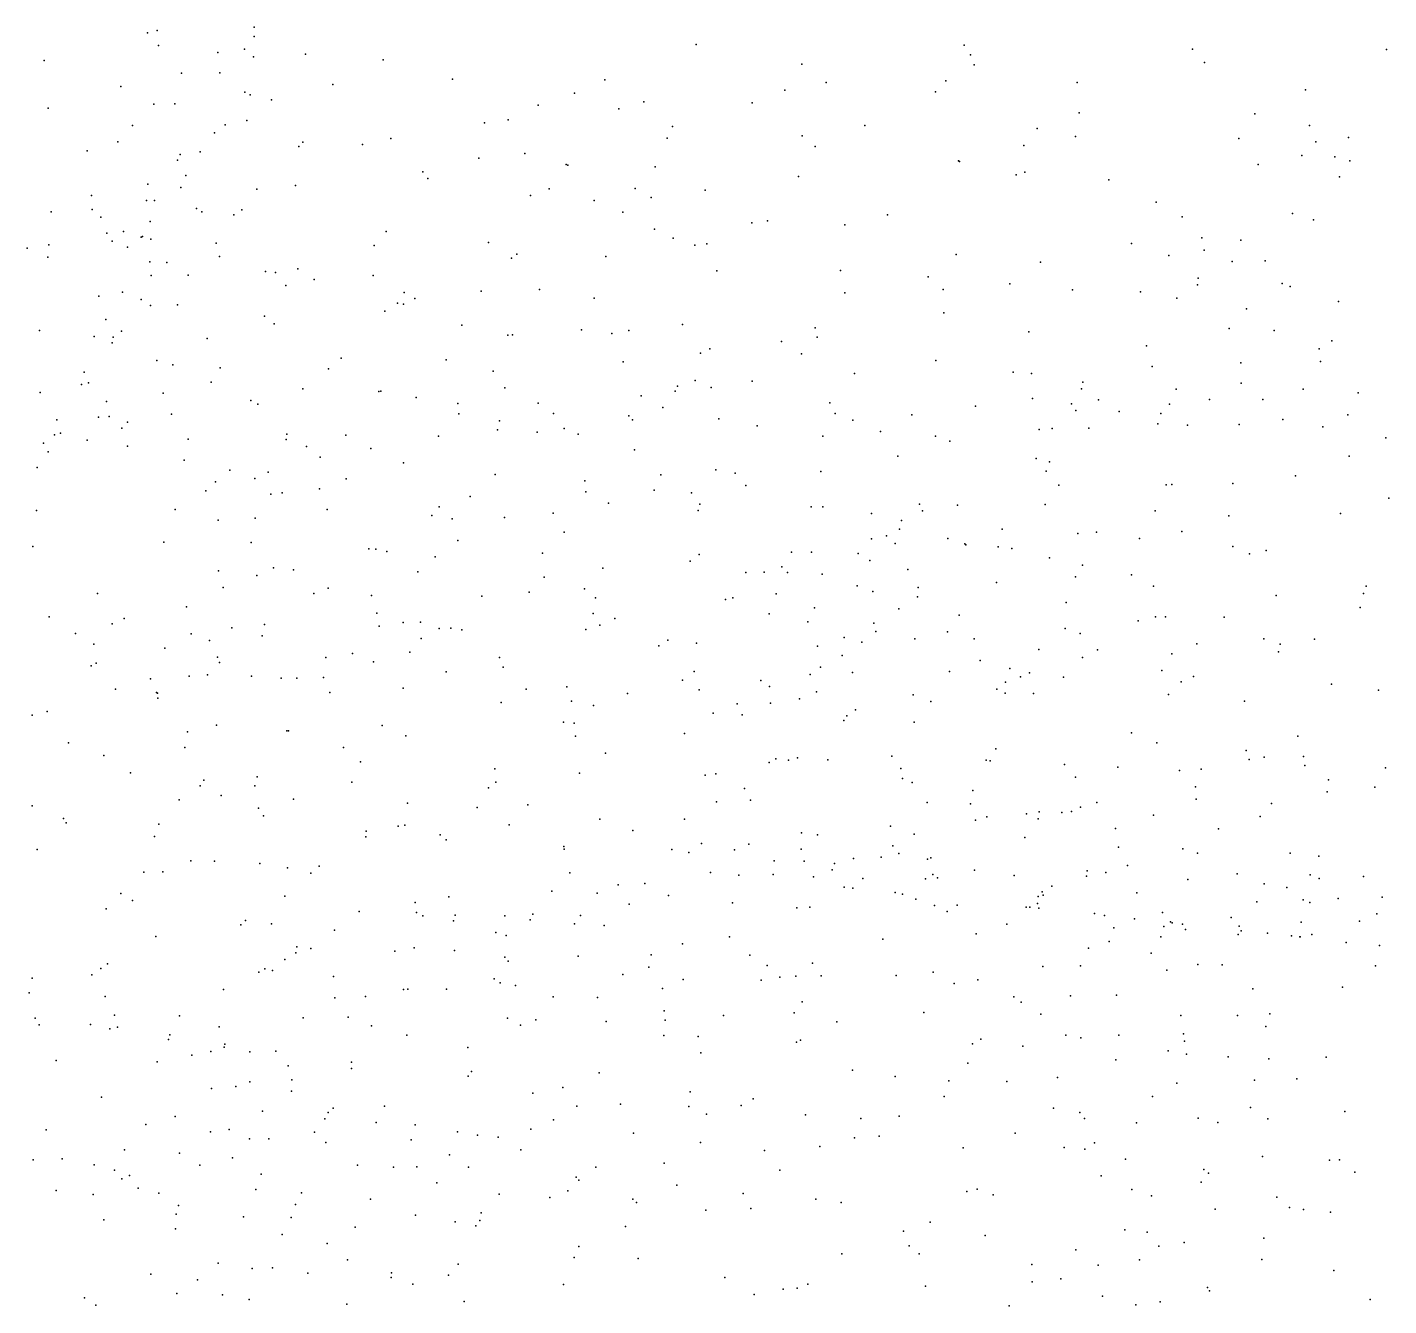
# Model space of a CAD drawing. Header units: metres. Extents: x -23.9 to 23.9, y -27.4 to 27.4.
# Drawn here: x -0.89 to 0.486, y -3.898 to -2.605 of the extents above; entities that cross this region are included whole.
import ezdxf

# ---------------------------------------------------------------- set-up
doc = ezdxf.new("R2010")
doc.units = ezdxf.units.M

msp = doc.modelspace()

# ---------------------------------------------------------------- linework, layer by layer
for p in [(-0.7687, -2.6108, 24.2196), (-0.759, -2.6083, 26.0536), (-0.661, -2.6051, 5.4094), (-0.6609, -2.6145, 5.5288), (-0.7577, -2.6236, -0.9219), (-0.6708, -2.6272, -12.8413), (-0.214, -2.6226, -13.3931), (0.0571, -2.6231, -2.8904), (0.2879, -2.6274, -13.964), (0.484, -2.6275, 12.4177), (-0.8731, -2.6388, -6.6291), (-0.6975, -2.6305, 25.9181), (-0.6617, -2.635, 21.2172), (-0.609, -2.6322, 9.201), (-0.5304, -2.638, -1.6915), (-0.1071, -2.6426, -2.494), (0.0632, -2.6331, -3.6574), (0.2998, -2.6406, -6.9058), (-0.7344, -2.6517, 6.2608), (-0.6957, -2.6513, 5.0007), (0.067, -2.6432, -13.8122), (-0.7958, -2.665, -0.6167), (-0.5814, -2.6629, 24.2659), (-0.4603, -2.6577, -1.8842), (-0.3063, -2.6582, 24.8626), (-0.1243, -2.6687, 0.2631), (-0.0827, -2.661, -4.2777), (0.0278, -2.6704, -4.0415), (0.0384, -2.6593, -3.9271), (0.1711, -2.6609, -3.1534), (0.4021, -2.6685, -7.0461), (-0.7623, -2.683, -0.816), (-0.7412, -2.6827, 20.8702), (-0.6703, -2.6706, 5.9492), (-0.665, -2.6734, 6.1345), (-0.6434, -2.6786, -6.7135), (-0.3737, -2.6839, 25.2181), (-0.3371, -2.6718, 25.03), (-0.2669, -2.6804, 24.6291), (-0.1573, -2.6814, -4.3603), (-0.8693, -2.6868, 6.4952), (-0.2922, -2.6876, -4.3876), (0.1731, -2.6918, -3.5427), (0.3508, -2.6926, -1.2608), (-0.784, -2.7045, -6.7067), (-0.7009, -2.7117, 5.5943), (-0.6902, -2.7037, 5.7968), (-0.6683, -2.6994, -4.3849), (-0.4279, -2.7018, 24.306), (-0.404, -2.6988, 25.3865), (-0.238, -2.7055, -6.7116), (-0.0435, -2.7043, -2.6256), (0.1306, -2.7076, -3.8251), (0.4062, -2.7045, 12.1952), (-0.7988, -2.7211, -4.4065), (-0.6116, -2.7213, 25.7883), (-0.5514, -2.7238, -4.4217), (-0.5226, -2.7176, -6.7741), (-0.2433, -2.7171, -2.3169), (-0.107, -2.7148, -6.6832), (0.1171, -2.7245, -3.9874), (0.1695, -2.7156, -3.705), (0.3345, -2.7177, -13.8618), (0.4124, -2.7211, 11.9452), (0.4454, -2.7166, 12.7977), (-0.8298, -2.7299, 26.1078), (-0.7356, -2.7336, 4.887), (-0.7153, -2.7309, 5.4225), (-0.6156, -2.7258, -1.4854), (-0.4339, -2.7376, 25.5767), (-0.3872, -2.7327, -2.0987), (-0.0936, -2.7257, 8.8703), (0.3984, -2.7347, 12.6696), (0.4318, -2.736, 11.5676), (-0.7383, -2.7396, 9.4297), (-0.4902, -2.7512, -1.8277), (-0.3456, -2.744, -13.0077), (-0.3437, -2.7446, -6.7666), (-0.2555, -2.7461, 24.4545), (0.0512, -2.7402, -2.8429), (0.0523, -2.7409, -4.1628), (0.1184, -2.7517, -3.0008), (0.3543, -2.7439, 12.4989), (0.4469, -2.74, -7.1268), (-0.7684, -2.7636, 24.1302), (-0.7301, -2.7551, 6.3319), (-0.6191, -2.7651, 21.5044), (-0.4854, -2.7579, -12.7552), (-0.1105, -2.756, -13.384), (0.1096, -2.7543, -6.6706), (0.2032, -2.7594, -3.2022), (0.4363, -2.7562, 11.295), (-0.8253, -2.7751, 20.51), (-0.7698, -2.7804, -28.6811), (-0.7616, -2.7804, -0.7178), (-0.7351, -2.767, 5.3091), (-0.6583, -2.7687, -12.6942), (-0.3814, -2.7752, -12.9053), (-0.3627, -2.7686, -4.4882), (-0.3172, -2.7801, -2.2235), (-0.2758, -2.7681, 0.763), (-0.2595, -2.7773, 24.9788), (-0.205, -2.7698, 24.7268), (-0.8661, -2.7916, 3.618), (-0.8246, -2.7894, -6.7739), (-0.7192, -2.7883, -1.0968), (-0.7138, -2.7918, 6.2108), (-0.6733, -2.7898, -1.347), (-0.2882, -2.7922, 25.141), (0.2511, -2.7818, -3.759), (0.3888, -2.7935, 13.003), (-0.816, -2.797, 3.7251), (-0.7659, -2.8015, 3.8549), (-0.6814, -2.7947, -6.8091), (-0.1577, -2.8027, -13.2415), (-0.1418, -2.8007, -2.4666), (-0.0638, -2.8049, -6.7341), (-0.0205, -2.7946, -13.4589), (0.2772, -2.7967, -13.7291), (0.4101, -2.7999, 11.0945), (-0.8097, -2.8134, 4.0478), (-0.8045, -2.8215, 3.2677), (-0.7929, -2.8115, 3.5275), (-0.7751, -2.8174, 4.8024), (-0.7737, -2.8168, 25.9765), (-0.7652, -2.8195, 5.1053), (-0.5273, -2.8116, 25.7296), (-0.2562, -2.8094, -6.7883), (-0.2372, -2.8183, -4.5061), (0.2971, -2.8181, 12.1194), (0.3367, -2.8203, -3.5053), (-0.8903, -2.8283, 4.7281), (-0.8685, -2.8251, -12.7192), (-0.7889, -2.8275, -4.5435), (-0.6994, -2.8235, -1.24), (-0.5396, -2.8256, -1.7142), (-0.4239, -2.8226, -2.0232), (-0.3952, -2.8345, -12.8014), (-0.2152, -2.8255, -2.3692), (-0.2032, -2.8242, -13.1362), (0.0489, -2.8348, -6.7249), (0.2262, -2.8238, -3.9972), (0.2995, -2.8305, -3.8496), (-0.8696, -2.8375, 4.2275), (-0.7663, -2.8423, -0.6077), (-0.7491, -2.8428, 5.8423), (-0.6959, -2.8369, 3.4271), (-0.4007, -2.8387, -4.5762), (-0.3055, -2.8369, 25.3118), (0.1341, -2.8426, -4.14), (0.264, -2.836, 12.2816), (0.3278, -2.8419, 11.5214), (0.3613, -2.8414, -7.019), (-0.7649, -2.8562, 5.5621), (-0.7277, -2.8559, -0.9464), (-0.6494, -2.8521, -4.5817), (-0.6393, -2.8532, 24.1288), (-0.6168, -2.8494, 3.5168), (-0.6001, -2.8602, 3.368), (-0.5406, -2.8562, -12.5522), (-0.193, -2.8514, 24.2241), (-0.0681, -2.851, -13.3118), (0.0205, -2.8574, -2.7356), (0.2935, -2.8588, 11.7068), (-0.7941, -2.8728, 4.9446), (-0.6289, -2.8661, -1.4851), (-0.5093, -2.8734, -4.6156), (-0.4314, -2.8719, 25.644), (-0.3725, -2.8703, 24.0884), (-0.0636, -2.8736, -2.5829), (0.0356, -2.8704, -4.2995), (0.1031, -2.8644, -13.4669), (0.1663, -2.8706, -3.0819), (0.2351, -2.8727, 12.7164), (0.2927, -2.8654, -3.3867), (0.3785, -2.864, -13.6823), (0.3866, -2.8673, 13.3014), (-0.818, -2.8771, 22.3742), (-0.7751, -2.8803, 5.9459), (-0.7656, -2.8864, 3.0584), (-0.7385, -2.8858, -0.8157), (-0.5159, -2.8839, 1.5403), (-0.5098, -2.8852, 3.2472), (-0.4985, -2.8792, -6.9009), (-0.3173, -2.879, -6.8527), (0.2719, -2.879, 12.9499), (0.3423, -2.8898, 11.1969), (0.4354, -2.8825, 10.7634), (-0.8107, -2.9005, -0.3815), (-0.6505, -2.8971, 3.0232), (-0.5286, -2.8921, 9.4059), (0.0364, -2.8939, -13.3465), (-0.8778, -2.9116, 26.1067), (-0.8226, -2.9179, 9.7644), (-0.7949, -2.9122, -12.6146), (-0.6407, -2.9051, 21.8081), (-0.4509, -2.9062, 3.0704), (-0.4043, -2.9163, -2.0995), (-0.3996, -2.9159, -12.6831), (-0.33, -2.911, -4.6293), (-0.2992, -2.9146, 25.4361), (-0.2822, -2.9116, -2.2883), (-0.2277, -2.9055, -12.9845), (-0.0937, -2.909, 24.5786), (0.1222, -2.9129, -28.914), (0.3247, -2.9095, 13.4246), (0.3703, -2.9117, 10.9191), (-0.8043, -2.9241, 5.7418), (-0.8033, -2.9183, 5.2433), (-0.7084, -2.9197, -4.6656), (-0.2002, -2.9302, -2.403), (-0.1279, -2.9229, 24.3728), (-0.0917, -2.9183, -6.82), (0.2412, -2.9272, -6.8729), (0.416, -2.9302, -7.1147), (0.4288, -2.922, -3.6974), (-0.7594, -2.942, -6.924), (-0.5728, -2.9397, 3.7686), (-0.4669, -2.9412, -12.536), (-0.2877, -2.9434, 23.99), (-0.2098, -2.9347, 25.1592), (-0.1076, -2.9353, -4.5055), (0.0284, -2.9419, -0.1399), (0.3367, -2.9444, -3.4698), (0.4173, -2.9431, 9.3928), (-0.8326, -2.9537, 5.8588), (-0.7432, -2.9463, -0.7075), (-0.6953, -2.9495, 2.8905), (-0.5856, -2.9505, -4.7109), (-0.4193, -2.9529, 3.4516), (-0.0541, -2.9551, -13.1462), (0.1064, -2.9539, -17.8054), (0.1249, -2.9551, -6.788), (0.247, -2.948, 11.8199), (-0.8355, -2.9664, 5.6355), (-0.8284, -2.9646, 5.1024), (-0.7042, -2.964, 4.1096), (-0.6117, -2.9708, -6.9811), (-0.5347, -2.9732, -12.4328), (-0.5328, -2.9729, 23.9241), (-0.4075, -2.9695, 2.8194), (-0.2354, -2.9731, 25.3218), (-0.2329, -2.9681, 3.0651), (-0.2149, -2.9621, -4.5921), (-0.1988, -2.9694, 2.8714), (-0.1573, -2.9629, 25.0276), (0.1755, -2.9707, -13.3586), (0.1768, -2.9639, 13.006), (0.2713, -2.971, -4.0648), (0.3369, -2.9648, 11.0372), (0.3998, -2.9711, 13.6455), (-0.8773, -2.9742, 2.8388), (-0.8101, -2.9833, 23.9303), (-0.7528, -2.975, -0.5891), (-0.6641, -2.9823, 20.8867), (-0.657, -2.9863, -12.4766), (-0.4971, -2.9795, -1.867), (-0.4548, -2.9855, -4.7601), (-0.3739, -2.9852, 1.1404), (-0.2697, -2.9776, -12.816), (-0.0789, -2.9848, 24.2342), (0.126, -2.9803, 12.8454), (0.1656, -2.9857, -3.0473), (0.1928, -2.9817, 12.1731), (0.2646, -2.9862, -13.4245), (0.305, -2.9814, -6.9661), (0.3588, -2.9815, -3.954), (0.4553, -2.9748, -13.5655), (-0.8182, -2.9993, -0.2806), (-0.8073, -2.9986, -12.5463), (-0.7443, -2.9962, 2.7729), (-0.4539, -2.9958, 25.7071), (-0.3582, -2.9957, 25.6003), (-0.2822, -2.9981, -28.7296), (-0.2476, -2.9894, -6.9106), (-0.0734, -2.9957, 24.0941), (0.004, -2.9968, -2.6911), (0.0685, -2.9883, 9.169), (0.1697, -2.9926, 13.1554), (0.2136, -2.9936, 11.9687), (0.2556, -2.9957, 13.6266), (0.4448, -2.997, -1.2616), (-0.8605, -3.002, 5.5092), (-0.7947, -3.0104, -4.7778), (-0.7889, -3.0044, 4.3709), (-0.4149, -3.0122, 3.5593), (-0.413, -3.003, -6.9639), (-0.3747, -3.0143, -12.5904), (-0.3474, -3.0109, 2.7083), (-0.2785, -3.002, 0.8533), (-0.191, -3.0009, -12.9157), (-0.1523, -3.0081, 23.9869), (-0.0555, -3.0023, 24.7067), (-0.0276, -3.0139, -6.8692), (0.1328, -3.0116, 12.4742), (0.1458, -3.0107, -4.2718), (0.1828, -3.0104, 13.3401), (0.2527, -3.0062, 11.613), (0.2827, -3.0074, -1.0101), (0.335, -3.0066, 13.793), (0.3792, -3.0015, -3.5579), (0.4196, -3.0092, 10.6757), (-0.874, -3.0257, 4.5968), (-0.8626, -3.0172, 5.2024), (-0.8565, -3.0154, 2.7309), (-0.8297, -3.0226, 4.4944), (-0.7275, -3.0216, 9.965), (-0.6285, -3.022, -4.8005), (-0.6279, -3.0164, 2.7128), (-0.5682, -3.0176, 25.828), (-0.4745, -3.0184, 2.6976), (-0.3334, -3.0164, 23.8424), (-0.0858, -3.0185, 2.6712), (0.028, -3.0184, -4.4401), (0.0423, -3.0236, -13.1281), (0.4832, -3.0202, 14.132), (-0.8692, -3.0342, 4.9873), (-0.7888, -3.0287, 20.4384), (-0.6079, -3.0288, 4.0238), (-0.594, -3.0397, -1.6225), (-0.5429, -3.0311, -1.7573), (-0.2762, -3.0322, -2.3118), (-0.0102, -3.0387, 24.4886), (0.1296, -3.0412, -2.9451), (0.4461, -3.0388, -3.7873), (-0.8801, -3.0502, 4.7131), (-0.7317, -3.0427, 25.9979), (-0.6855, -3.0529, -1.1206), (-0.6466, -3.0548, -1.4741), (-0.5098, -3.0455, 3.8376), (-0.194, -3.0526, 0.612), (-0.088, -3.0543, 9.422), (0.14, -3.0539, 13.8221), (0.1433, -3.0444, -13.1974), (-0.7001, -3.0648, 2.5925), (-0.6602, -3.0613, -1.3429), (-0.5678, -3.0618, -7.0457), (-0.4173, -3.0571, -2.1001), (-0.3265, -3.0637, 2.5704), (-0.2497, -3.0575, 25.4982), (-0.1745, -3.0559, 2.5804), (-0.1639, -3.0683, 25.2493), (0.1527, -3.068, -6.8588), (0.261, -3.0678, -3.2529), (0.2669, -3.0675, 11.3279), (0.3285, -3.0665, 14.1036), (0.3919, -3.0587, -7.1008), (-0.7097, -3.0738, -0.8765), (-0.6441, -3.0771, 4.1949), (-0.6327, -3.0757, 22.06), (-0.5947, -3.0719, 23.7611), (-0.4424, -3.0794, 9.8467), (-0.3257, -3.0747, -4.7405), (-0.2564, -3.0732, -12.7079), (-0.2186, -3.0757, 3.2465), (0.4862, -3.0811, -13.4346), (-0.8809, -3.0937, -12.5221), (-0.7406, -3.0927, -7.0624), (-0.5871, -3.0926, 2.5129), (-0.4738, -3.0899, -12.322), (-0.3586, -3.0965, -12.5053), (-0.3025, -3.0861, 3.4548), (-0.2121, -3.0935, -2.4074), (-0.2104, -3.0874, 9.6397), (-0.0979, -3.09, -2.5634), (-0.086, -3.0901, 0.2937), (-0.0367, -3.0966, 2.8812), (0.0117, -3.0873, 13.9479), (0.0149, -3.0941, 2.7609), (0.0502, -3.0884, 12.645), (0.1389, -3.0875, 14.051), (0.25, -3.0939, -13.2228), (0.4374, -3.0968, -3.9031), (-0.6973, -3.1034, 4.361), (-0.66, -3.1013, -4.9008), (-0.4811, -3.0988, -1.9399), (-0.4607, -3.1022, 23.7046), (-0.4078, -3.1006, -4.8104), (-0.0064, -3.1038, 2.613), (0.3245, -3.0989, 10.8685), (-0.4549, -3.124, -7.0588), (-0.3474, -3.1155, 2.4377), (-0.0366, -3.1223, 23.8836), (-0.0216, -3.1191, -4.5791), (-0.0085, -3.1125, -2.6887), (0.0404, -3.1219, -6.9259), (0.0953, -3.1125, 13.5447), (0.1718, -3.1168, -3.0246), (0.1908, -3.1156, 11.821), (0.2342, -3.1218, -0.7839), (0.277, -3.1149, 11.1456), (-0.8845, -3.13, 23.8381), (-0.7523, -3.1257, -0.4308), (-0.664, -3.126, -1.2383), (-0.5449, -3.1325, -4.9193), (-0.538, -3.1328, 21.1068), (-0.5266, -3.1352, -1.8273), (-0.3694, -3.1369, 3.705), (-0.211, -3.1382, -7.0039), (-0.1177, -3.1356, 3.1396), (-0.0975, -3.1357, -6.9721), (-0.0501, -3.1372, 14.1772), (-0.0129, -3.1271, 24.8289), (0.0577, -3.1273, 24.0737), (0.0585, -3.1284, -2.7826), (0.0914, -3.1303, 12.3738), (0.1051, -3.1322, 14.274), (0.3284, -3.1301, -7.0206), (0.3455, -3.1374, 14.4953), (0.3621, -3.1341, -3.5794), (-0.6413, -3.1516, -1.4184), (-0.4779, -3.1406, 21.4244), (-0.3085, -3.1521, 3.5992), (-0.22, -3.1448, 14.0838), (-0.1275, -3.1507, -12.7312), (-0.0384, -3.1441, 12.9105), (0.1431, -3.1416, 12.1396), (0.1765, -3.1488, 14.4238), (-0.6968, -3.1546, 20.6588), (-0.6582, -3.1594, 25.9573), (-0.6212, -3.1537, -12.293), (-0.4953, -3.1556, 2.3438), (-0.3678, -3.161, 14.0558), (-0.1638, -3.1564, 25.4147), (-0.1453, -3.156, 23.7523), (-0.1218, -3.1564, 2.4576), (-0.0866, -3.158, 25.146), (-0.0001, -3.1532, 13.3082), (0.1696, -3.1607, -4.371), (0.226, -3.1586, -3.1691), (-0.8194, -3.1776, -4.9911), (-0.6923, -3.1714, 2.316), (-0.6006, -3.1777, 14.7123), (-0.5859, -3.1721, -1.6777), (-0.5424, -3.1796, 21.8515), (-0.3829, -3.1763, 25.6834), (-0.327, -3.173, 14.7396), (-0.1332, -3.1778, 14.3378), (-0.0514, -3.1699, 13.7419), (-0.0354, -3.1755, 3.0348), (0.0103, -3.1716, 0.0268), (0.0896, -3.1665, 23.8785), (0.2485, -3.1703, -13.0891), (0.3722, -3.1797, 14.7645), (0.4605, -3.1777, 10.4585), (0.4633, -3.1702, -7.2477), (-0.7293, -3.1912, 14.6378), (-0.4306, -3.1804, 10.122), (-0.3159, -3.1821, 14.2154), (-0.1843, -3.1835, 14.6799), (-0.1769, -3.1819, 13.8178), (-0.0943, -3.1921, 13.045), (-0.0091, -3.1931, 14.7729), (0.0098, -3.181, -12.8218), (0.1599, -3.1866, 14.6627), (0.4574, -3.1916, -13.27), (-0.8682, -3.201, 14.5836), (-0.7924, -3.2029, 26.0989), (-0.5367, -3.1976, -7.1314), (-0.5103, -3.2068, -28.3844), (-0.4926, -3.2065, 14.0199), (-0.3182, -3.1978, -7.0736), (-0.2961, -3.2027, -12.4649), (-0.1403, -3.198, -2.5191), (-0.101, -3.2062, 14.5538), (0.0518, -3.1993, 2.7788), (0.2327, -3.2052, 11.2649), (0.2503, -3.201, -4.2958), (0.2605, -3.2011, -6.9416), (0.3198, -3.2016, 10.748), (-0.8414, -3.2179, -12.3934), (-0.8045, -3.2083, 20.2624), (-0.7247, -3.2184, 14.8214), (-0.6835, -3.2123, -0.9671), (-0.6529, -3.2205, 2.1863), (-0.6503, -3.2089, -5.0392), (-0.5344, -3.2107, 14.5293), (-0.4737, -3.2129, 14.2613), (-0.4619, -3.2126, 4.0574), (-0.451, -3.2143, -12.1902), (-0.3256, -3.214, 23.5223), (-0.3114, -3.2094, 14.3717), (-0.0344, -3.2074, 13.4811), (-0.0325, -3.2161, 2.5197), (0.04, -3.2164, 2.6581), (0.1591, -3.213, -12.9221), (0.1742, -3.2181, 24.2296), (-0.823, -3.2289, 2.176), (-0.7513, -3.2327, -0.325), (-0.7061, -3.2252, 14.4494), (-0.4921, -3.2231, 2.1689), (-0.2517, -3.2304, 2.2961), (-0.2425, -3.2247, -2.3824), (-0.2137, -3.2279, -4.7763), (-0.0914, -3.2308, 3.2697), (-0.0645, -3.222, -12.6733), (-0.0465, -3.2269, 3.1618), (0.007, -3.2233, 12.5054), (0.0669, -3.2234, 2.9013), (0.1325, -3.2341, 24.5186), (0.1918, -3.2346, 11.4857), (0.2923, -3.2283, 23.9849), (0.3599, -3.2233, -4.165), (0.3764, -3.2289, -3.6778), (0.4111, -3.2238, -4.0543), (-0.8206, -3.248, 1.8058), (-0.6979, -3.2418, 14.2435), (-0.6958, -3.2474, -0.8167), (-0.5885, -3.2421, 14.3326), (-0.5616, -3.2382, 23.5409), (-0.5403, -3.2466, 10.4189), (-0.5036, -3.2368, 4.1946), (-0.4128, -3.2421, 13.8851), (-0.0663, -3.2403, 12.7921), (0.0731, -3.2453, 12.1887), (0.1764, -3.2424, -0.5216), (0.2669, -3.2384, -12.9905), (0.3746, -3.2366, -13.1057), (-0.8256, -3.2507, 14.308), (-0.7266, -3.2611, -0.5202), (-0.7082, -3.2598, -0.6902), (-0.6636, -3.2611, -1.0968), (-0.4668, -3.2569, -2.0182), (-0.409, -3.252, -2.1578), (-0.2161, -3.2565, 13.6995), (-0.0986, -3.2595, 13.5999), (-0.0884, -3.2521, 9.9248), (-0.0559, -3.2573, 23.6247), (0.0422, -3.2564, -2.7765), (0.1032, -3.2533, -12.7939), (0.114, -3.2617, -2.9156), (0.1229, -3.2579, 11.9592), (0.1572, -3.262, 11.6943), (0.2568, -3.2555, 23.8161), (0.2887, -3.2614, 10.1716), (-0.8012, -3.2742, -7.2116), (-0.7658, -3.2637, -5.104), (-0.6336, -3.263, -1.3697), (-0.6176, -3.263, -1.516), (-0.5909, -3.2625, -12.178), (-0.5101, -3.2731, -4.9952), (-0.3859, -3.2743, 14.936), (-0.3449, -3.2718, 3.9162), (-0.2277, -3.2653, -7.0964), (-0.2111, -3.2748, 3.6248), (-0.1488, -3.2654, -12.5104), (-0.14, -3.2715, 2.3572), (0.0901, -3.2744, 23.6812), (0.0987, -3.2673, 24.6999), (0.2762, -3.267, -28.5229), (0.4283, -3.2693, -3.8624), (0.4758, -3.2753, -13.1443), (-0.7595, -3.2778, -0.2015), (-0.7587, -3.2784, 2.0435), (-0.7583, -3.2834, 14.9675), (-0.5845, -3.2777, 20.8746), (-0.411, -3.2878, 23.4032), (-0.34, -3.2865, 13.7381), (-0.2836, -3.2788, -12.3466), (-0.1725, -3.2892, 13.1563), (-0.139, -3.2885, 14.9518), (-0.1096, -3.2839, 3.4159), (-0.0924, -3.2768, -2.5946), (0.0053, -3.2799, 25.052), (0.0234, -3.2867, 14.9335), (0.0983, -3.2784, -4.5723), (0.1271, -3.2785, -7.0113), (0.2634, -3.2797, 10.9282), (0.3402, -3.2863, -1.0103), (-0.8853, -3.3006, 0.1066), (-0.8702, -3.2969, 14.1697), (-0.3177, -3.2907, -2.2877), (-0.1968, -3.2984, -2.4543), (-0.1676, -3.3001, 13.3849), (-0.0618, -3.3012, -18.1298), (-0.053, -3.295, -7.0705), (-0.699, -3.3107, -12.2165), (-0.6277, -3.3163, 10.7037), (-0.626, -3.3163, 13.9062), (-0.5316, -3.3111, 15.0376), (-0.348, -3.3075, 1.1742), (-0.3374, -3.3085, -7.1553), (-0.0648, -3.3061, 2.4309), (0.0064, -3.3075, 12.318), (-0.8486, -3.3286, 10.9574), (-0.7284, -3.3175, 13.9938), (-0.5077, -3.3214, -7.2095), (-0.3361, -3.3217, 15.0535), (-0.2257, -3.3191, 10.2697), (0.226, -3.3185, 11.0978), (0.2517, -3.3286, -12.8185), (0.3941, -3.3217, 24.2078), (-0.813, -3.3414, 1.884), (-0.7311, -3.3332, -0.4013), (-0.5704, -3.3332, 1.9647), (-0.3057, -3.339, 2.1648), (-0.1334, -3.3448, -4.8068), (-0.1116, -3.3438, 3.5392), (-0.0161, -3.342, 23.4937), (0.0891, -3.3347, -12.6384), (0.3419, -3.3362, -3.6308), (0.3601, -3.343, -12.9065), (0.4001, -3.3424, -4.1196), (-0.5533, -3.3476, -1.8095), (-0.4177, -3.3549, -12.0541), (-0.1401, -3.3485, 23.4071), (-0.1208, -3.3462, -12.3997), (-0.081, -3.3456, 15.0933), (-0.0071, -3.3545, 3.327), (0.0791, -3.346, 2.7289), (0.0831, -3.3466, -0.1417), (0.1582, -3.3503, -3.0665), (0.2124, -3.3532, -3.2371), (0.2746, -3.3565, -7.0262), (0.2964, -3.3551, 10.6827), (0.3449, -3.3455, 15.0569), (0.4012, -3.3515, 23.7271), (0.483, -3.3538, -13.0159), (-0.7859, -3.3588, 26.0779), (-0.7153, -3.3719, -0.5043), (-0.7117, -3.3662, -7.2946), (-0.6602, -3.3719, -1.0089), (-0.6578, -3.363, 26.0139), (-0.5622, -3.3683, 23.4195), (-0.4164, -3.3682, -18.2813), (-0.3318, -3.3591, 4.0543), (-0.2049, -3.3611, -12.2863), (-0.1942, -3.3597, 3.7553), (-0.0053, -3.3647, 25.2486), (0.0045, -3.3685, -12.4917), (0.1696, -3.3631, 23.5666), (0.4253, -3.3659, 10.4808), (-0.7368, -3.3861, -0.2925), (-0.6942, -3.3818, -0.6871), (-0.6211, -3.3854, -1.3515), (-0.4238, -3.3739, 13.6297), (-0.1652, -3.3748, -7.1556), (0.0657, -3.3767, 2.5717), (0.2907, -3.373, -3.4923), (0.2916, -3.3856, -4.4013), (0.4238, -3.378, -3.9877), (0.4722, -3.3734, 15.1178), (-0.8853, -3.3923, 15.1924), (-0.6564, -3.3946, 22.4775), (-0.5057, -3.3894, -1.9475), (-0.4353, -3.3939, 4.2181), (-0.3841, -3.3913, 2.061), (-0.1935, -3.388, 12.9993), (-0.1591, -3.3864, 25.4981), (0.0195, -3.3889, -2.9318), (0.0635, -3.3903, 3.2399), (0.1326, -3.3982, 24.8268), (0.1556, -3.3991, -4.5998), (0.1654, -3.3978, 10.4239), (0.1744, -3.3935, 11.2923), (0.1909, -3.3887, 24.6037), (0.3677, -3.3898, -3.7416), (-0.8536, -3.4051, -7.3173), (-0.8508, -3.4095, 0.1411), (-0.7573, -3.4108, -5.2473), (-0.6514, -3.4024, -12.1083), (-0.5153, -3.4127, -5.0956), (-0.5087, -3.4119, 25.879), (-0.4029, -3.4113, -7.2439), (-0.3113, -3.4057, 15.2497), (-0.2258, -3.4057, -2.4283), (-0.0176, -3.4127, -12.3923), (0.0685, -3.4068, -7.1157), (0.0798, -3.4033, 25.0221), (0.1199, -3.4003, 11.6325), (0.1316, -3.4054, 3.0271), (0.2483, -3.4016, 15.2089), (0.3563, -3.4031, 24.4821), (-0.7615, -3.4231, 1.7427), (-0.5481, -3.4234, -12.0173), (-0.5477, -3.4178, 1.4856), (-0.4729, -3.4216, 23.3362), (-0.4666, -3.4266, 1.9681), (-0.2782, -3.4173, 25.6405), (-0.1075, -3.4194, 12.5258), (-0.0915, -3.4215, -12.3), (0.0064, -3.421, 3.4286), (0.1183, -3.4243, 2.891), (0.2099, -3.4151, -12.6251), (0.314, -3.4155, -12.733), (-0.8803, -3.4364, 1.6426), (-0.3479, -3.4334, 23.2843), (-0.3474, -3.4359, -11.809), (-0.2385, -3.4362, 3.9989), (-0.2215, -3.4395, -11.6456), (-0.2087, -3.4304, -4.914), (-0.1751, -3.4367, -12.1865), (-0.1606, -3.431, -2.5209), (-0.1079, -3.4361, 3.714), (-0.0153, -3.4325, 12.1238), (-0.0091, -3.4404, 23.3324), (0.2128, -3.4341, 10.9686), (0.278, -3.4358, 23.4987), (0.2928, -3.44, -10.8193), (0.3865, -3.4399, -7.1735), (-0.725, -3.4477, 20.3631), (-0.7009, -3.448, 23.4289), (-0.6552, -3.4505, 4.3882), (-0.6271, -3.455, -1.2223), (-0.5953, -3.4531, 11.0602), (-0.1351, -3.4478, -11.3845), (-0.1049, -3.448, -11.5532), (-0.0743, -3.4505, -4.843), (-0.0551, -3.4455, 12.2554), (-0.027, -3.4441, 15.341), (0.02, -3.446, -11.329), (0.0232, -3.4448, -11.1735), (0.2221, -3.4526, -11.0758), (0.4154, -3.4431, -10.6567), (-0.7724, -3.4591, 0.0441), (-0.7531, -3.459, -12.1354), (-0.6035, -3.4603, -1.4326), (-0.3416, -3.4601, -11.5964), (-0.1996, -3.4595, -12.0698), (-0.1709, -3.4623, 12.7039), (-0.1361, -3.4615, 3.8244), (-0.0955, -3.464, -11.2029), (-0.0764, -3.4568, -2.7122), (-0.0455, -3.4657, -11.6557), (0.0177, -3.466, 11.915), (0.0253, -3.4616, -11.0431), (0.0301, -3.4649, -11.525), (0.0674, -3.4572, 25.167), (0.1074, -3.4628, 2.7393), (0.1806, -3.4634, 15.3731), (0.1813, -3.4578, 11.1554), (0.2, -3.4595, -11.1895), (0.2829, -3.4668, -10.6225), (0.3329, -3.4611, -10.9931), (0.4068, -3.4619, 10.8638), (0.4158, -3.4655, 23.5272), (0.4607, -3.4638, -10.816), (-0.7956, -3.4808, 15.385), (-0.3601, -3.4784, -11.4845), (-0.3142, -3.4804, -5.0155), (-0.2928, -3.4721, 15.3916), (-0.266, -3.4707, -11.4038), (-0.0645, -3.4744, -11.83), (-0.0555, -3.4753, -12.0157), (-0.0129, -3.4798, -12.1792), (-0.0053, -3.4816, 25.3558), (0.1357, -3.479, -12.4372), (0.1369, -3.4824, -11.5494), (0.1455, -3.4735, -11.4353), (0.2315, -3.4801, -7.1371), (0.3601, -3.4711, -10.4759), (0.3831, -3.4749, 15.3854), (-0.8105, -3.4962, -5.3405), (-0.784, -3.4879, -7.398), (-0.63, -3.4834, 15.3988), (-0.498, -3.4899, -11.8769), (-0.4641, -3.4841, -11.7438), (-0.2818, -3.4915, -11.2689), (-0.242, -3.4828, 2.1168), (-0.1774, -3.4902, -7.2387), (-0.1121, -3.4953, -10.9896), (-0.0992, -3.4948, 23.2478), (0.0081, -3.4864, -10.8799), (0.0271, -3.493, -4.8084), (0.0499, -3.4926, 15.4525), (0.1196, -3.4946, -11.812), (0.1232, -3.4947, -12.2415), (0.1311, -3.4911, -10.662), (0.1318, -3.4838, -3.1019), (0.1323, -3.4958, -12.1005), (0.3529, -3.4894, -4.3881), (0.3996, -3.4874, -11.1804), (0.4065, -3.4898, -12.7008), (0.4349, -3.4859, -7.3005), (0.4796, -3.4847, -1.1124), (-0.6695, -3.5082, -12.0357), (-0.5547, -3.4991, 4.2871), (-0.4966, -3.5, -7.3301), (-0.4903, -3.5034, 13.5873), (-0.4595, -3.5084, -5.127), (-0.4578, -3.5029, 15.4488), (-0.4073, -3.5035, -11.3629), (-0.382, -3.5074, 1.967), (-0.3793, -3.5018, 13.4628), (-0.3309, -3.503, 4.0946), (0.0399, -3.4991, -10.7357), (0.1887, -3.501, -10.5017), (0.1987, -3.5032, -11.926), (0.2293, -3.5064, -12.1974), (0.2573, -3.5, -10.408), (0.2654, -3.5095, -11.646), (0.327, -3.5051, -11.4971), (0.3976, -3.5098, -3.9027), (0.4567, -3.5089, -27.777), (0.4743, -3.5015, -10.2051), (-0.6742, -3.5126, -5.2656), (-0.6435, -3.5116, 13.7548), (-0.5798, -3.5178, 20.6894), (-0.4167, -3.5201, -11.2504), (-0.4062, -3.5233, 21.1279), (-0.3369, -3.5114, -2.2894), (-0.3071, -3.5133, -11.1405), (0.069, -3.5216, 23.2523), (0.1002, -3.5118, 2.5967), (0.2082, -3.5156, 24.7817), (0.2588, -3.5143, -18.2121), (0.2671, -3.5104, -12.4226), (0.2775, -3.5118, -12.0094), (0.2807, -3.5171, 24.6594), (0.3341, -3.5224, -7.234), (0.335, -3.5138, -0.9128), (0.3369, -3.5185, -11.7362), (0.3636, -3.521, -12.2684), (0.3879, -3.5236, -12.3861), (0.4084, -3.5222, -4.0784), (-0.7602, -3.5244, 1.6602), (-0.6176, -3.5346, 1.7622), (-0.6035, -3.5364, -1.3504), (-0.4992, -3.5359, -11.5586), (-0.2278, -3.5318, -10.8827), (-0.1803, -3.5246, 25.5642), (-0.0252, -3.5269, -10.6208), (0.1827, -3.536, -0.4047), (0.2035, -3.5294, 11.3475), (0.2559, -3.5245, -4.5725), (0.3962, -3.5248, -12.036), (0.3966, -3.5245, -12.5874), (0.4432, -3.5302, -11.6073), (0.4768, -3.5333, -12.47), (-0.6297, -3.5475, -1.0982), (-0.6188, -3.5408, 25.9913), (-0.5186, -3.5392, 1.835), (-0.4585, -3.5383, 4.1926), (-0.4076, -3.5451, -2.1968), (-0.4041, -3.5493, -11.0102), (-0.3332, -3.5441, 13.2657), (-0.2596, -3.5428, -28.0391), (-0.1598, -3.5432, -10.6956), (-0.0963, -3.5511, 2.259), (0.2461, -3.5412, -3.4483), (-0.825, -3.5631, 26.0689), (-0.8158, -3.5565, 23.4195), (-0.809, -3.552, 15.5356), (-0.6561, -3.5605, -0.8432), (-0.6501, -3.5571, 15.5545), (-0.6425, -3.5587, -0.9695), (-0.5806, -3.5647, -11.7726), (-0.2881, -3.5628, 25.6961), (-0.2617, -3.5554, -10.7533), (-0.1423, -3.5536, -2.7038), (-0.1133, -3.5643, 0.5441), (-0.0877, -3.5641, -2.9682), (-0.0117, -3.5638, 15.6006), (0.0256, -3.5605, 0.1166), (0.1363, -3.5546, -7.2316), (0.1745, -3.5541, 3.0927), (0.2617, -3.5584, -10.3057), (0.2933, -3.5525, 23.3242), (0.3178, -3.5529, 15.5909), (0.4727, -3.5541, 24.5522), (-0.8852, -3.5663, 1.2808), (-0.6919, -3.5779, 4.3796), (-0.5099, -3.578, -1.9839), (-0.5056, -3.5776, -11.2978), (-0.4664, -3.5774, -11.0979), (-0.4181, -3.5671, 21.8141), (-0.4123, -3.571, -10.8667), (-0.3967, -3.5737, -7.3547), (-0.2479, -3.5767, 12.765), (-0.2273, -3.5679, -2.4468), (-0.1484, -3.5683, -18.3676), (-0.1295, -3.5653, 12.2859), (0.0467, -3.5719, -10.4482), (0.0709, -3.5682, 3.5765), (0.3489, -3.5773, 10.6565), (0.4395, -3.5755, 23.3669), (-0.8882, -3.5812, 4.5462), (-0.8115, -3.5849, 13.8941), (-0.5792, -3.5862, -7.4118), (-0.5484, -3.5851, -1.8016), (-0.3586, -3.5852, 11.1142), (-0.3136, -3.5858, 1.0054), (-0.1069, -3.5903, 3.8758), (0.107, -3.5852, -4.8221), (0.1144, -3.5907, -0.1451), (0.1646, -3.5842, 2.9631), (0.2111, -3.5836, 24.8994), (-0.8022, -3.6037, -18.6014), (-0.7364, -3.6045, -0.0612), (-0.5659, -3.6058, -5.2619), (-0.2463, -3.5996, -5.0556), (-0.1864, -3.604, 2.1192), (-0.115, -3.6013, 15.6752), (0.0163, -3.6012, 11.9431), (0.1345, -3.6027, 2.6996), (0.2761, -3.6042, 10.8997), (0.3334, -3.6043, -4.501), (0.3659, -3.6025, -4.3189), (-0.8823, -3.607, 1.1032), (-0.8784, -3.6137, -12.1002), (-0.8262, -3.6132, 15.6647), (-0.8068, -3.6178, 1.5471), (-0.799, -3.616, 4.4591), (-0.6962, -3.6156, -11.9682), (-0.6112, -3.6066, -1.2043), (-0.5422, -3.6146, 4.2402), (-0.4049, -3.6069, 25.8302), (-0.3916, -3.6138, 13.3897), (-0.376, -3.6087, 23.2164), (-0.3051, -3.6103, -10.6662), (-0.2455, -3.609, -7.3441), (-0.0718, -3.6104, 10.9721), (0.3618, -3.6152, -3.8506), (-0.7475, -3.6285, -5.3927), (-0.7462, -3.6236, 0.0495), (-0.6905, -3.6331, -11.8535), (-0.5065, -3.6242, 25.9363), (-0.2467, -3.6245, 15.7179), (-0.2119, -3.6254, 12.4836), (-0.1126, -3.6311, -10.5084), (-0.1087, -3.629, -3.062), (0.0652, -3.6328, 3.7138), (0.0739, -3.628, -3.1788), (0.1598, -3.6239, 15.7369), (0.1748, -3.6269, 3.4604), (0.2132, -3.6242, 11.6677), (0.2786, -3.6226, 11.1776), (0.2797, -3.6302, 23.2011), (-0.7239, -3.6442, -7.4902), (-0.7046, -3.6404, -0.3128), (-0.6913, -3.6361, -0.4393), (-0.6652, -3.6409, -11.6689), (-0.6391, -3.6401, 1.6586), (-0.445, -3.6366, 1.8117), (-0.2094, -3.6419, -2.6657), (0.1161, -3.6353, 2.5003), (0.2631, -3.64, -0.6402), (0.2816, -3.6431, -7.3557), (0.3237, -3.6459, 24.7732), (0.4228, -3.6463, -7.532), (-0.861, -3.6498, 0.9783), (-0.7589, -3.651, 0.1897), (-0.6264, -3.6551, -11.37), (-0.5626, -3.6578, -11.0241), (-0.5623, -3.6512, 1.366), (-0.4413, -3.6608, -7.4278), (-0.056, -3.6594, -4.9767), (0.0606, -3.6523, -4.898), (0.2102, -3.6491, 3.1986), (0.3649, -3.6481, 15.7987), (-0.6651, -3.6711, -0.6414), (-0.6227, -3.6692, -1.0321), (-0.4444, -3.6656, -2.1618), (-0.3121, -3.6621, -2.3426), (-0.0129, -3.6658, -7.3736), (0.0415, -3.6702, 25.3614), (0.1001, -3.671, 11.8221), (0.1513, -3.6667, -7.3516), (0.2721, -3.6726, -3.6039), (0.3503, -3.6696, -10.1395), (0.3932, -3.6682, -4.1679), (-0.8152, -3.6868, 19.8974), (-0.704, -3.6781, 1.577), (-0.6795, -3.6759, -11.4956), (-0.6231, -3.6807, 4.2886), (-0.3793, -3.6826, 4.0796), (-0.3489, -3.677, 1.8794), (-0.2201, -3.6813, 2.0357), (-0.1565, -3.6884, -7.4182), (0.0366, -3.6861, 15.8481), (0.2475, -3.6861, 15.8735), (-0.6525, -3.701, 15.7775), (-0.5859, -3.7021, 20.5236), (-0.5811, -3.6979, -1.3814), (-0.5291, -3.6959, -10.8217), (-0.3347, -3.6957, 21.5663), (-0.2904, -3.6938, -2.4648), (-0.2213, -3.6962, 25.6625), (-0.1686, -3.6952, -2.9927), (0.1473, -3.6979, 2.6286), (0.1738, -3.7021, -27.5884), (0.3463, -3.6972, -4.4316), (0.4419, -3.7013, -10.0494), (-0.7703, -3.7145, 4.4037), (-0.7409, -3.7062, -11.5957), (-0.5893, -3.7085, 23.2375), (-0.5376, -3.7124, -1.7639), (-0.4981, -3.7147, 1.7063), (-0.3583, -3.7095, 15.8225), (-0.2034, -3.7039, 11.2711), (-0.1034, -3.7047, 12.233), (-0.0475, -3.7082, 12.1124), (-0.0089, -3.7059, -10.3647), (0.1787, -3.7083, -10.2273), (0.2311, -3.7127, 3.5051), (0.2936, -3.708, 11.372), (0.3134, -3.7124, 11.142), (0.3638, -3.7087, 10.8815), (-0.8711, -3.7196, 13.867), (-0.705, -3.7218, 26.0034), (-0.6862, -3.7193, -11.2234), (-0.6655, -3.729, -5.4108), (-0.6459, -3.7288, 13.5979), (-0.6, -3.7221, -1.182), (-0.5022, -3.7297, 15.8249), (-0.4553, -3.7216, 22.2852), (-0.4352, -3.7251, 23.1812), (-0.4142, -3.727, -18.5681), (-0.381, -3.7191, -2.2555), (-0.2775, -3.7232, 12.623), (-0.0541, -3.7278, 3.7876), (-0.029, -3.7262, 2.2467), (0.1086, -3.7232, 2.4178), (-0.7921, -3.7401, 23.3122), (-0.7364, -3.7434, 0.0891), (-0.5884, -3.7324, 11.7933), (-0.3913, -3.7401, 11.545), (-0.2096, -3.7324, -10.4848), (-0.1448, -3.7408, 2.0961), (-0.0891, -3.7365, -5.0513), (0.0558, -3.7379, 11.3216), (0.158, -3.7375, 3.6034), (0.1789, -3.7393, -4.867), (0.1888, -3.7328, -3.3781), (-0.8844, -3.7501, -11.9943), (-0.8549, -3.7489, -11.879), (-0.8227, -3.7551, 15.8162), (-0.7158, -3.7556, -0.0869), (-0.6827, -3.7482, -0.3981), (-0.5564, -3.7554, -1.5454), (-0.5199, -3.7574, 13.4341), (-0.4965, -3.7572, -10.6685), (-0.4634, -3.7451, -7.5228), (-0.4441, -3.7574, 13.301), (-0.3154, -3.7575, 3.9953), (-0.2462, -3.7534, -7.5015), (0.22, -3.7494, -7.444), (0.3587, -3.7468, -3.9155), (0.4262, -3.7504, -27.0032), (0.4363, -3.7501, 10.7564), (-0.8022, -3.7605, 0.6631), (-0.7946, -3.7694, -11.4259), (-0.7869, -3.7658, -5.496), (-0.6537, -3.7645, -7.5704), (-0.3354, -3.7676, -5.2288), (-0.3327, -3.7707, 21.2236), (-0.1295, -3.7605, 23.1023), (0.1956, -3.7664, 2.8782), (0.2992, -3.7599, 11.5836), (0.3039, -3.7636, -3.7544), (0.452, -3.7624, 24.803), (-0.8609, -3.781, 1.0107), (-0.8236, -3.785, 0.8032), (-0.7781, -3.7788, -11.2746), (-0.7572, -3.7837, 0.304), (-0.6591, -3.7799, -0.5795), (-0.613, -3.7833, -0.9973), (-0.4762, -3.7732, 20.7338), (-0.4132, -3.7848, 1.7416), (-0.3438, -3.7814, -7.5456), (-0.2336, -3.7758, 0.76), (-0.1664, -3.784, -3.149), (0.0596, -3.7822, 2.3253), (0.07, -3.7796, -3.2958), (0.2264, -3.7802, -0.4436), (0.2964, -3.7728, 24.955), (-0.7375, -3.7964, 1.4535), (-0.619, -3.7953, -27.5031), (-0.5432, -3.79, 4.1671), (-0.3618, -3.7883, 12.842), (-0.2779, -3.7897, 23.1149), (-0.2743, -3.7931, -2.8161), (-0.0929, -3.7897, -10.3479), (-0.0674, -3.7932, -7.52), (0.0861, -3.7855, -7.4902), (0.2464, -3.7864, -3.5881), (0.373, -3.7877, 15.9914), (0.3858, -3.7984, -10.0085), (-0.8129, -3.8108, 0.4459), (-0.7396, -3.8049, 0.1843), (-0.6717, -3.8076, 15.8869), (-0.6235, -3.8085, -10.8191), (-0.4976, -3.806, 1.167), (-0.4577, -3.8127, -2.1623), (-0.4326, -3.8113, -5.3206), (-0.4314, -3.8038, 13.1222), (-0.2044, -3.801, 15.9332), (-0.1587, -3.7994, 12.3804), (0.3106, -3.7999, -4.6347), (0.4, -3.8002, -4.0746), (0.4272, -3.803, -7.7779), (-0.7403, -3.8197, 12.2171), (-0.6324, -3.8256, -0.7748), (-0.5588, -3.8183, 25.9351), (-0.4368, -3.8167, -10.5708), (-0.2855, -3.8173, -27.5889), (-0.0045, -3.8221, 15.979), (0.0227, -3.8132, 11.9898), (0.078, -3.8264, 0.0494), (0.2192, -3.8207, 11.7769), (0.2419, -3.8232, 3.4838), (-0.5869, -3.8348, 1.5386), (-0.3325, -3.8377, -2.6923), (0.0012, -3.8369, 2.2237), (0.2538, -3.8372, 3.3137), (0.2794, -3.8338, -4.8103), (0.3598, -3.8291, -0.8194), (-0.5664, -3.8512, -5.4094), (-0.3373, -3.8487, 21.8407), (-0.2725, -3.8498, 1.8796), (-0.0666, -3.845, 12.1932), (0.0116, -3.8452, 25.4485), (0.1697, -3.841, 2.5473), (0.2341, -3.8513, 3.0233), (0.3579, -3.8507, -4.3712), (-0.7652, -3.8658, 23.2338), (-0.6972, -3.8547, -0.1502), (-0.663, -3.8598, -0.4575), (-0.6424, -3.8592, -7.672), (-0.6066, -3.8647, -10.6721), (-0.5221, -3.8642, -1.7416), (-0.4644, -3.8665, 4.0525), (-0.4545, -3.8555, 15.9593), (0.1253, -3.8559, 11.6676), (0.1924, -3.8567, 2.6938), (0.4308, -3.862, -7.8728), (-0.7182, -3.8714, 0.0695), (-0.5223, -3.8691, -7.6661), (-0.5005, -3.8759, -1.9147), (-0.348, -3.8762, -10.4519), (-0.185, -3.8689, 3.8152), (-0.1262, -3.8809, -3.251), (-0.112, -3.8799, -10.2785), (-0.101, -3.8758, 3.74), (0.0179, -3.8779, -10.1868), (0.1256, -3.8733, -10.1171), (0.1547, -3.8703, -3.421), (0.303, -3.8792, 16.0743), (-0.8323, -3.8896, -11.1372), (-0.739, -3.8852, -10.9336), (-0.6929, -3.8865, 25.9792), (-0.6659, -3.8914, 13.5041), (-0.4487, -3.8933, -2.3507), (-0.1555, -3.8861, -5.1974), (0.1969, -3.8879, -4.9729), (0.2552, -3.8936, 23.0457), (0.3048, -3.8824, -3.8244), (0.4675, -3.8913, -9.882), (-0.821, -3.897, 0.7177), (-0.5673, -3.8959, -1.2604), (0.1023, -3.8976, 25.3633), (0.2304, -3.8968, -18.659)]:
    msp.add_point(p)

doc.saveas('drawing.dxf')
